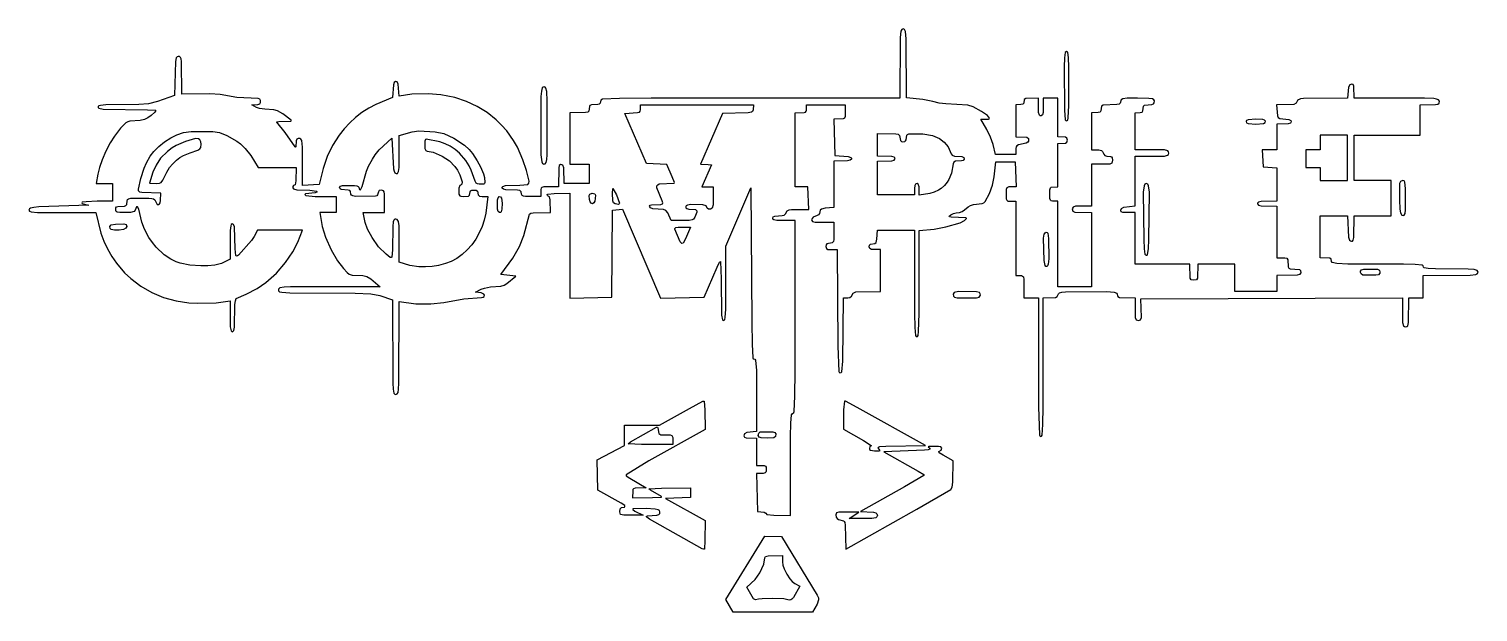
# Model space of a CAD drawing. Header units: metres. Extents: x 0 to 46, y 0 to 18.5.
import ezdxf

# ---------------------------------------------------------------- set-up
doc = ezdxf.new("R2010")
doc.units = ezdxf.units.M

msp = doc.modelspace()

# ---------------------------------------------------------------- linework, layer by layer
for points in [[(23.057, 16.296), (19.733, 16.295), (18.733, 16.283), (18.189, 16.263), (18.139, 16.234), (18.117, 16.141), (18.087, 16.11), (18.041, 16.096), (17.844, 16.087), (17.796, 16.067), (17.776, 16.034), (17.758, 15.889), (17.726, 15.855), (17.655, 15.84), (17.156, 15.837), (17.156, 14.202), (17.769, 14.202), (17.769, 13.589), (16.977, 13.589), (16.967, 14.093), (16.93, 14.17), (16.899, 14.189), (16.864, 14.192), (16.82, 14.16), (16.803, 14.085), (16.798, 13.487), (16.334, 13.484), (16.273, 13.467), (16.25, 13.443), (16.241, 13.404), (16.237, 13.18), (15.753, 13.183), (15.685, 13.194), (15.649, 13.213), (15.628, 13.25), (15.612, 13.332), (15.572, 13.368), (15.494, 13.382), (15.127, 13.391), (15.052, 13.409), (15.014, 13.444), (15.012, 13.472), (15.027, 13.496), (15.119, 13.527), (15.573, 13.541), (15.824, 13.562), (15.855, 13.6), (15.863, 13.665), (15.779, 14.005), (15.67, 14.345), (15.493, 14.747), (15.369, 14.96), (15.154, 15.261), (14.992, 15.446), (14.818, 15.616), (14.533, 15.843), (14.219, 16.037), (13.882, 16.194), (13.504, 16.317), (13.062, 16.406), (12.66, 16.439), (12.147, 16.429), (11.746, 16.362), (11.712, 16.744), (11.678, 16.815), (11.63, 16.832), (11.587, 16.798), (11.562, 16.724), (11.532, 16.32), (10.999, 16.102), (10.776, 15.982), (10.564, 15.843), (10.362, 15.686), (10.173, 15.514), (9.999, 15.327), (9.839, 15.124), (9.63, 14.797), (9.46, 14.444), (9.331, 14.073), (9.205, 13.563), (8.676, 13.532), (8.674, 14.744), (8.651, 14.954), (8.625, 14.997), (8.594, 15.016), (8.542, 15.016), (8.502, 14.998), (8.476, 14.943), (8.467, 14.753), (8.456, 14.744), (8.441, 14.751), (8.123, 15.205), (7.859, 15.535), (7.866, 15.552), (7.926, 15.56), (8.308, 15.574), (8.318, 15.584), (8.312, 15.601), (8.051, 15.806), (7.88, 15.9), (7.768, 15.929), (7.481, 15.947), (7.313, 15.974), (7.216, 16.004), (7.067, 16.089), (7.258, 16.094), (7.323, 16.119), (7.344, 16.164), (7.343, 16.223), (7.318, 16.264), (7.272, 16.284), (6.598, 16.32), (6.061, 16.41), (5.739, 16.439), (4.844, 16.424), (4.838, 17.466), (4.827, 17.547), (4.809, 17.587), (4.777, 17.617), (4.734, 17.624), (4.697, 17.608), (4.671, 17.573), (4.645, 17.458), (4.614, 16.386), (4.076, 16.197), (3.79, 16.124), (3.483, 16.099), (2.442, 16.087), (2.265, 16.068), (2.212, 16.054), (2.192, 16.033), (2.19, 16.001), (2.212, 15.977), (2.354, 15.953), (3.756, 15.928), (4.012, 15.916), (4.025, 15.904), (3.993, 15.855), (3.874, 15.75), (3.768, 15.673), (3.669, 15.621), (3.528, 15.588), (3.197, 15.571), (3.134, 15.552), (3.069, 15.512), (2.906, 15.343), (2.712, 15.095), (2.576, 14.881), (2.438, 14.619), (2.321, 14.343), (2.239, 14.097), (2.187, 13.887), (2.132, 13.589), (2.648, 13.589), (2.648, 13.027), (2.162, 13.027), (1.811, 13.013), (1.691, 12.996), (1.678, 12.981), (1.682, 12.962), (1.758, 12.932), (1.894, 12.907), (0.316, 12.85), (0.157, 12.835), (0.047, 12.81), (0.014, 12.788), (0, 12.749), (0.018, 12.714), (0.069, 12.697), (0.275, 12.675), (2.118, 12.669), (2.283, 12.019), (2.377, 11.764), (2.491, 11.517), (2.625, 11.281), (2.774, 11.061), (3.033, 10.758), (3.226, 10.575), (3.545, 10.333), (3.894, 10.134), (4.264, 9.98), (4.664, 9.87), (5.074, 9.807), (5.35, 9.792), (5.94, 9.81), (6.377, 9.867), (6.383, 9.05), (6.411, 8.921), (6.431, 8.895), (6.461, 8.89), (6.497, 8.925), (6.521, 9.04), (6.535, 9.749), (6.547, 9.868), (6.569, 9.945), (6.894, 10.077), (7.239, 10.257), (7.516, 10.448), (7.848, 10.746), (8.141, 11.084), (8.371, 11.427), (8.526, 11.733), (8.674, 12.107), (7.248, 12.107), (7.146, 11.912), (7.059, 11.784), (6.648, 11.322), (6.612, 11.297), (6.573, 11.29), (6.557, 11.305), (6.537, 11.523), (6.515, 12.214), (6.488, 12.295), (6.441, 12.31), (6.418, 12.292), (6.402, 12.252), (6.382, 12.104), (6.377, 11.19), (6.102, 11.058), (5.895, 11.006), (5.672, 10.984), (5.447, 10.979), (5.099, 11.004), (4.793, 11.066), (4.669, 11.109), (4.498, 11.189), (4.291, 11.326), (4.037, 11.568), (3.915, 11.717), (3.804, 11.88), (3.664, 12.141), (3.579, 12.361), (3.481, 12.78), (3.442, 12.854), (3.412, 12.85), (3.364, 12.741), (3.334, 12.704), (3.224, 12.673), (2.877, 12.672), (2.8, 12.686), (2.771, 12.706), (2.755, 12.739), (2.759, 12.823), (2.779, 12.85), (2.82, 12.867), (3.029, 12.878), (3.073, 12.893), (3.099, 12.927), (3.111, 13.039), (3.129, 13.088), (3.159, 13.111), (3.231, 13.125), (3.805, 13.126), (3.896, 13.117), (3.951, 13.101), (3.988, 13.072), (4.066, 12.929), (4.104, 12.922), (4.143, 12.946), (4.163, 12.98), (4.177, 13.052), (4.18, 13.282), (3.585, 13.302), (3.515, 13.322), (3.478, 13.363), (3.472, 13.415), (3.553, 13.749), (3.652, 14.078), (3.724, 14.252), (3.843, 14.454), (3.961, 14.605), (4.121, 14.769), (4.302, 14.918), (4.496, 15.043), (4.69, 15.14), (4.901, 15.214), (5.148, 15.244), (5.828, 15.241), (6.043, 15.206), (6.281, 15.115), (6.595, 14.932), (6.707, 14.846), (6.862, 14.701), (7.04, 14.481), (7.271, 14.102), (8.471, 14.1), (8.465, 13.681), (8.439, 13.549), (8.395, 13.528), (8.374, 13.494), (8.37, 13.452), (8.388, 13.424), (8.499, 13.392), (8.905, 13.381), (9.125, 13.352), (9.135, 13.337), (9.13, 13.319), (9.075, 13.297), (8.776, 13.265), (8.75, 13.238), (8.782, 13.211), (9.079, 13.184), (9.749, 13.18), (9.749, 12.669), (9.226, 12.669), (9.3, 12.229), (9.402, 11.894), (9.581, 11.489), (9.786, 11.144), (9.978, 10.894), (10.097, 10.766), (10.156, 10.72), (10.25, 10.686), (10.593, 10.67), (10.716, 10.639), (10.84, 10.564), (11.138, 10.319), (8.299, 10.314), (8.09, 10.303), (7.954, 10.278), (7.915, 10.243), (7.915, 10.191), (7.945, 10.16), (8.017, 10.141), (8.276, 10.12), (10.352, 10.112), (10.843, 10.092), (11.126, 10.041), (11.537, 9.897), (11.542, 7.26), (11.553, 7.066), (11.578, 6.942), (11.601, 6.909), (11.64, 6.897), (11.684, 6.916), (11.707, 6.967), (11.725, 7.068), (11.736, 7.254), (11.741, 9.844), (12.27, 9.771), (12.753, 9.778), (13.162, 9.817), (13.799, 9.939), (14.359, 9.974), (14.408, 9.987), (14.442, 10.013), (14.447, 10.047), (14.424, 10.08), (14.341, 10.119), (14.168, 10.142), (14.347, 10.239), (14.452, 10.277), (14.645, 10.313), (14.973, 10.335), (15.075, 10.37), (15.162, 10.425), (15.442, 10.651), (14.967, 10.703), (15.354, 11.227), (15.559, 11.595), (15.695, 11.938), (15.883, 12.617), (15.919, 12.649), (15.992, 12.666), (16.543, 12.669), (16.533, 13.078), (16.51, 13.171), (16.465, 13.188), (16.445, 13.212), (16.442, 13.238), (16.457, 13.252), (16.658, 13.279), (17.156, 13.282), (17.156, 9.959), (18.487, 9.987), (18.51, 12.746), (18.826, 12.777), (20.037, 9.959), (21.417, 9.987), (21.83, 10.933), (21.907, 11.098), (21.935, 11.119), (21.956, 10.564), (21.972, 9.418), (21.997, 9.27), (22.022, 9.249), (22.056, 9.252), (22.076, 9.276), (22.086, 9.34), (22.106, 9.61), (22.111, 11.602), (22.903, 13.457), (22.926, 9.192), (22.941, 8.491), (22.96, 8.061), (22.976, 8.031), (23.027, 8.015), (23.047, 7.99), (23.076, 7.665), (23.082, 5.728), (22.767, 5.69), (22.702, 5.648), (22.681, 5.584), (22.698, 5.542), (22.751, 5.522), (23.082, 5.517), (23.082, 4.649), (23.321, 4.643), (23.36, 4.625), (23.381, 4.594), (23.384, 4.467), (23.374, 4.433), (23.352, 4.411), (23.289, 4.396), (23.079, 4.393), (23.108, 3.193), (23.32, 3.162), (23.38, 3.132), (23.404, 3.094), (23.625, 3.069), (24.155, 3.065), (24.157, 5.568), (24.168, 5.993), (24.189, 6.256), (24.209, 6.288), (24.262, 6.324), (24.278, 6.361), (24.295, 6.851), (24.306, 7.639), (24.308, 12.414), (23.725, 12.42), (23.627, 12.444), (23.601, 12.464), (23.593, 12.493), (23.612, 12.533), (23.664, 12.557), (23.892, 12.572), (23.958, 12.59), (23.996, 12.625), (24.047, 12.723), (24.114, 12.758), (24.193, 12.768), (24.742, 12.771), (24.708, 13.487), (24.308, 13.487), (24.308, 15.837), (24.587, 15.841), (24.635, 15.859), (24.655, 15.883), (24.663, 15.922), (24.666, 16.092), (25.892, 16.092), (25.888, 15.713), (25.869, 15.661), (25.826, 15.638), (25.531, 15.632), (25.56, 14.483), (25.987, 14.451), (26.075, 14.417), (26.093, 14.394), (26.094, 14.365), (26.054, 14.327), (25.969, 14.309), (25.534, 14.304), (25.534, 12.829), (25.259, 12.807), (25.139, 12.779), (25.103, 12.743), (25.073, 12.644), (25.047, 12.603), (25.004, 12.572), (24.879, 12.524), (24.841, 12.484), (24.827, 12.442), (24.856, 12.388), (24.936, 12.367), (25.534, 12.363), (25.531, 11.82), (25.52, 11.754), (25.482, 11.711), (25.313, 11.68), (25.288, 11.65), (25.279, 11.591), (25.296, 11.53), (25.343, 11.502), (25.635, 11.494), (25.658, 8.433), (25.693, 7.628), (25.703, 7.603), (25.727, 7.588), (25.762, 7.593), (25.782, 7.621), (25.814, 7.956), (25.843, 9.962), (25.981, 9.963), (26.042, 9.978), (26.089, 10.016), (26.141, 10.116), (26.227, 10.154), (27.016, 10.166), (27.016, 11.494), (26.725, 11.502), (26.675, 11.53), (26.658, 11.585), (26.666, 11.635), (26.691, 11.665), (26.837, 11.686), (26.877, 11.723), (26.898, 11.829), (26.919, 12.107), (28.088, 12.107), (28.091, 9.466), (28.102, 9.029), (28.122, 8.769), (28.148, 8.739), (28.186, 8.741), (28.209, 8.771), (28.221, 8.902), (28.239, 9.464), (28.242, 12.097), (28.718, 12.146), (29.09, 12.215), (29.536, 12.348), (29.677, 12.421), (29.742, 12.481), (29.74, 12.497), (29.718, 12.506), (29.257, 12.52), (29.202, 12.531), (29.195, 12.552), (29.244, 12.601), (29.324, 12.64), (29.41, 12.664), (29.521, 12.676), (29.598, 12.705), (29.677, 12.754), (29.789, 12.854), (29.865, 12.895), (29.958, 12.921), (30.236, 12.955), (30.287, 12.978), (30.335, 13.022), (30.474, 13.28), (30.566, 13.538), (30.619, 13.802), (30.668, 14.279), (31.281, 14.279), (31.311, 13.487), (31.085, 13.483), (31.025, 13.459), (31.004, 13.401), (31.004, 13.108), (31.022, 13.059), (31.055, 13.035), (31.307, 13.027), (31.307, 10.677), (31.481, 10.672), (31.522, 10.658), (31.545, 10.628), (31.56, 10.549), (31.562, 9.962), (32.022, 9.962), (32.024, 6.512), (32.053, 5.611), (32.063, 5.586), (32.088, 5.57), (32.124, 5.576), (32.144, 5.605), (32.162, 5.947), (32.173, 6.512), (32.175, 9.962), (32.56, 9.973), (32.62, 10.007), (32.662, 10.091), (32.692, 10.119), (32.764, 10.145), (32.876, 10.158), (34.19, 10.164), (34.426, 10.147), (34.507, 10.11), (34.541, 10.006), (34.591, 9.974), (35.087, 9.962), (35.094, 9.346), (35.122, 9.273), (35.193, 9.247), (35.265, 9.272), (35.289, 9.347), (35.274, 9.936), (43.568, 9.962), (43.573, 9.178), (43.599, 9.078), (43.63, 9.052), (43.674, 9.042), (43.713, 9.054), (43.743, 9.081), (43.767, 9.178), (43.772, 9.962), (44.232, 9.962), (44.232, 10.677), (45.717, 10.681), (45.893, 10.702), (45.945, 10.728), (45.967, 10.765), (45.966, 10.799), (45.945, 10.83), (45.847, 10.867), (45.652, 10.879), (44.619, 10.884), (44.389, 10.895), (44.254, 10.92), (44.236, 10.94), (44.224, 10.983), (44.2, 11.001), (43.976, 11.021), (43.598, 11.032), (41.832, 11.037), (41.489, 11.051), (41.343, 11.087), (41.323, 11.116), (41.307, 11.197), (41.265, 11.228), (40.962, 11.239), (40.962, 12.567), (41.826, 12.567), (41.861, 11.891), (41.895, 11.793), (41.921, 11.769), (41.955, 11.758), (41.986, 11.766), (42.01, 11.79), (42.03, 11.875), (42.035, 12.567), (43.21, 12.567), (43.21, 13.691), (42.035, 13.691), (42.035, 15.122), (44.13, 15.122), (44.13, 16.092), (44.613, 16.095), (44.691, 16.109), (44.731, 16.144), (44.741, 16.208), (44.714, 16.247), (44.654, 16.268), (44.561, 16.283), (44.265, 16.295), (42.035, 16.296), (42.029, 16.68), (42.007, 16.733), (41.96, 16.748), (41.896, 16.719), (41.859, 16.646), (41.825, 16.296), (40.431, 16.288), (40.337, 16.276), (40.274, 16.25), (40.245, 16.223), (40.2, 16.138), (40.126, 16.103), (39.577, 16.092), (39.608, 15.736), (39.629, 15.689), (39.683, 15.658), (39.968, 15.62), (40.025, 15.59), (40.043, 15.553), (40.016, 15.509), (39.945, 15.485), (39.583, 15.479), (39.583, 14.662), (39.118, 14.662), (39.149, 14.125), (39.583, 14.094), (39.583, 13.027), (39.086, 13.021), (38.999, 12.996), (38.976, 12.973), (38.97, 12.943), (39.007, 12.9), (39.086, 12.88), (39.583, 12.874), (39.583, 11.239), (39.834, 11.237), (39.903, 11.223), (39.935, 11.175), (39.946, 10.949), (39.964, 10.909), (40.009, 10.886), (40.3, 10.867), (40.338, 10.834), (40.347, 10.759), (40.309, 10.702), (40.226, 10.682), (39.583, 10.677), (39.583, 10.166), (38.255, 10.166), (38.255, 11.035), (37.08, 11.035), (37.072, 10.592), (37.038, 10.538), (36.952, 10.524), (36.866, 10.538), (36.832, 10.592), (36.824, 11.035), (35.087, 11.035), (35.087, 12.669), (34.704, 12.675), (34.652, 12.696), (34.636, 12.741), (34.658, 12.801), (34.728, 12.842), (35.087, 12.88), (35.087, 14.457), (36.017, 14.463), (36.117, 14.487), (36.146, 14.514), (36.159, 14.549), (36.153, 14.593), (36.124, 14.627), (36.017, 14.656), (35.087, 14.662), (35.087, 15.837), (35.254, 15.839), (35.313, 15.858), (35.336, 15.897), (35.352, 16.041), (35.387, 16.078), (35.62, 16.097), (35.673, 16.118), (35.695, 16.154), (35.699, 16.211), (35.68, 16.248), (35.642, 16.275), (35.526, 16.293), (35.164, 16.296), (34.834, 16.294), (34.703, 16.28), (34.643, 16.242), (34.616, 16.144), (34.582, 16.111), (34.51, 16.096), (34.073, 16.08), (34.027, 16.042), (34.007, 15.894), (33.978, 15.854), (33.916, 15.839), (33.708, 15.837), (33.708, 14.662), (33.938, 14.659), (34.022, 14.639), (34.058, 14.608), (34.097, 14.52), (34.133, 14.483), (34.191, 14.461), (34.311, 14.451), (34.344, 14.434), (34.365, 14.401), (34.372, 14.33), (34.353, 14.241), (34.289, 14.209), (33.708, 14.202), (33.708, 12.874), (33.201, 12.869), (33.127, 12.846), (33.097, 12.79), (33.113, 12.71), (33.179, 12.678), (33.708, 12.669), (33.708, 10.319), (32.635, 10.319), (32.635, 13.027), (32.471, 13.029), (32.427, 13.038), (32.402, 13.059), (32.383, 13.12), (32.383, 13.394), (32.4, 13.451), (32.429, 13.476), (32.635, 13.487), (32.635, 14.866), (32.882, 14.874), (32.927, 14.905), (32.942, 14.965), (32.928, 15.029), (32.886, 15.061), (32.635, 15.07), (32.635, 16.296), (32.175, 16.296), (32.169, 15.842), (32.149, 15.769), (32.106, 15.735), (32.077, 15.739), (32.054, 15.761), (32.029, 15.842), (32.022, 16.296), (31.624, 16.285), (31.575, 16.252), (31.554, 16.144), (31.525, 16.109), (31.459, 16.093), (31.307, 16.092), (31.307, 15.07), (31.657, 15.059), (31.707, 15.018), (31.709, 14.939), (31.684, 14.903), (31.634, 14.874), (31.388, 14.821), (31.335, 14.79), (31.317, 14.758), (31.309, 14.705), (31.307, 14.508), (30.659, 14.508), (30.587, 14.826), (30.503, 15.062), (30.388, 15.303), (30.19, 15.632), (30.439, 15.635), (30.464, 15.647), (30.469, 15.665), (30.402, 15.747), (30.213, 15.881), (29.953, 16.023), (29.788, 16.073), (29.083, 16.114), (28.874, 16.145), (28.677, 16.196), (28.35, 16.255), (27.833, 16.31), (27.829, 18.183), (27.805, 18.415), (27.778, 18.473), (27.731, 18.493), (27.686, 18.475), (27.661, 18.428), (27.634, 18.222), (27.629, 16.296)], [(32.952, 17.76), (32.909, 17.777), (32.874, 17.744), (32.853, 17.582), (32.842, 17.294), (32.845, 15.921), (32.874, 15.615), (32.89, 15.59), (32.916, 15.581), (32.954, 15.603), (32.968, 15.67), (32.99, 16.065), (32.99, 17.294), (32.979, 17.582)], [(16.396, 16.618), (16.373, 16.644), (16.341, 16.654), (16.31, 16.647), (16.284, 16.623), (16.255, 16.525), (16.242, 16.354), (16.242, 14.503), (16.267, 14.278), (16.292, 14.222), (16.336, 14.202), (16.379, 14.216), (16.405, 14.26), (16.425, 14.35), (16.436, 14.503), (16.439, 16.219), (16.425, 16.506)], [(21.651, 14.184), (21.349, 13.487), (21.703, 13.487), (21.7, 12.918), (21.676, 12.807), (21.623, 12.774), (21.553, 12.78), (21.51, 12.813), (21.48, 12.885), (21.374, 12.919), (20.996, 12.922), (20.892, 12.906), (20.851, 12.884), (20.835, 12.858), (20.841, 12.822), (20.868, 12.794), (20.931, 12.776), (21.139, 12.763), (21.182, 12.726), (21.187, 12.685), (21.168, 12.629), (21.121, 12.522), (21.079, 12.463), (21.034, 12.435), (20.948, 12.418), (20.369, 12.414), (20.261, 12.664), (20.204, 12.74), (20.13, 12.766), (19.79, 12.786), (19.713, 12.819), (19.688, 12.868), (19.702, 12.902), (19.744, 12.918), (20.041, 12.928), (20.096, 12.951), (20.103, 12.974), (20.09, 13.04), (19.915, 13.456), (19.914, 13.513), (19.944, 13.555), (19.995, 13.578), (20.472, 13.605), (20.474, 13.628), (20.4, 13.808), (20.229, 14.197), (19.589, 14.227), (18.898, 15.811), (19.3, 15.839), (19.364, 15.859), (19.389, 15.885), (19.401, 15.927), (19.404, 16.092), (22.98, 16.092), (22.975, 15.926), (22.954, 15.88), (22.916, 15.855), (22.81, 15.838), (22, 15.811), (21.301, 14.202), (21.544, 14.2)], [(39.224, 15.567), (39.196, 15.601), (39.144, 15.62), (38.919, 15.632), (38.676, 15.616), (38.626, 15.59), (38.612, 15.555), (38.628, 15.52), (38.676, 15.495), (38.919, 15.479), (39.166, 15.496), (39.214, 15.525)], [(12.584, 14.638), (12.629, 14.615), (12.823, 14.583), (13.103, 14.46), (13.335, 14.314), (13.51, 14.133), (13.589, 14.014), (13.667, 13.864), (13.737, 13.641), (13.736, 13.57), (13.712, 13.546), (13.665, 13.529), (13.637, 13.442), (13.636, 13.25), (13.664, 13.2), (13.695, 13.186), (13.774, 13.181), (13.939, 13.193), (13.978, 13.227), (13.994, 13.324), (14.011, 13.356), (14.049, 13.378), (14.123, 13.385), (14.187, 13.377), (14.223, 13.354), (14.253, 13.23), (14.288, 13.195), (14.375, 13.181), (14.558, 13.18), (14.49, 12.656), (14.436, 12.429), (14.373, 12.232), (14.305, 12.065), (14.176, 11.827), (14.05, 11.647), (13.905, 11.483), (13.744, 11.339), (13.569, 11.216), (13.389, 11.119), (13.215, 11.051), (12.993, 10.995), (12.786, 10.963), (12.578, 10.948), (12.37, 10.951), (12.084, 10.987), (11.741, 11.096), (11.738, 12.249), (11.722, 12.386), (11.682, 12.451), (11.642, 12.465), (11.602, 12.456), (11.57, 12.424), (11.552, 12.376), (11.539, 12.233), (11.53, 11.493), (11.507, 11.26), (11.49, 11.24), (11.453, 11.248), (11.328, 11.349), (11.088, 11.588), (10.883, 11.877), (10.74, 12.148), (10.661, 12.36), (10.604, 12.669), (11.281, 12.669), (11.278, 13.253), (11.265, 13.327), (11.246, 13.359), (11.188, 13.384), (11.114, 13.368), (11.085, 13.333), (11.06, 13.23), (11.03, 13.204), (10.989, 13.192), (10.359, 13.184), (10.272, 13.197), (10.234, 13.219), (10.212, 13.257), (10.198, 13.336), (10.173, 13.365), (10.128, 13.38), (9.908, 13.397), (9.867, 13.422), (9.851, 13.463), (9.88, 13.507), (9.949, 13.529), (10.33, 13.533), (10.405, 13.521), (10.443, 13.501), (10.46, 13.479), (10.484, 13.398), (10.518, 13.395), (10.573, 13.499), (10.709, 13.981), (10.775, 14.137), (10.894, 14.361), (10.986, 14.5), (11.114, 14.662), (11.511, 15.033), (11.567, 14.055), (11.582, 13.987), (11.61, 13.929), (11.652, 13.905), (11.689, 13.913), (11.723, 13.971), (11.738, 14.099), (11.741, 15.114), (12.151, 15.234), (12.363, 15.259), (12.884, 15.235), (13.159, 15.176), (13.481, 15.035), (13.821, 14.804), (13.966, 14.667), (14.071, 14.539), (14.22, 14.309), (14.32, 14.121), (14.417, 13.902), (14.45, 13.779), (14.463, 13.623), (14.451, 13.592), (14.428, 13.573), (14.284, 13.566), (14.226, 13.578), (14.19, 13.604), (14.155, 13.661), (14.03, 14.019), (13.966, 14.151), (13.861, 14.318), (13.657, 14.552), (13.517, 14.67), (13.364, 14.771), (13.202, 14.852), (13.032, 14.912), (12.602, 15.003), (12.576, 14.984), (12.561, 14.931), (12.562, 14.702)], [(28.207, 13.57), (28.179, 13.587), (28.146, 13.586), (28.119, 13.566), (28.101, 13.531), (28.089, 13.437), (28.088, 13.231), (26.914, 13.231), (26.914, 14.304), (27.368, 14.311), (27.445, 14.333), (27.475, 14.38), (27.467, 14.408), (27.445, 14.428), (27.368, 14.451), (26.914, 14.457), (26.914, 15.173), (27.5, 15.17), (27.571, 15.158), (27.616, 15.119), (27.646, 14.955), (27.675, 14.927), (27.724, 14.917), (27.779, 14.924), (27.81, 14.946), (27.827, 14.981), (27.848, 15.123), (27.871, 15.15), (27.913, 15.164), (28.357, 15.165), (28.663, 15.114), (28.884, 15.02), (29.036, 14.904), (29.155, 14.751), (29.249, 14.538), (29.287, 14.489), (29.358, 14.463), (29.592, 14.45), (29.66, 14.416), (29.67, 14.364), (29.631, 14.323), (29.578, 14.308), (29.39, 14.297), (29.342, 14.267), (29.318, 14.218), (29.262, 13.925), (29.183, 13.72), (29.13, 13.633), (29.045, 13.528), (28.942, 13.438), (28.856, 13.381), (28.719, 13.316), (28.581, 13.272), (28.242, 13.218), (28.238, 13.489)], [(5.425, 14.977), (5.376, 15.014), (5.284, 15.019), (4.963, 14.924), (4.665, 14.795), (4.54, 14.723), (4.39, 14.612), (4.175, 14.391), (4.031, 14.17), (3.932, 13.955), (3.825, 13.607), (4.044, 13.59), (4.142, 13.602), (4.195, 13.629), (4.251, 13.698), (4.374, 13.949), (4.461, 14.095), (4.549, 14.21), (4.676, 14.334), (4.785, 14.414), (4.904, 14.481), (5.114, 14.567), (5.361, 14.646), (5.425, 14.688), (5.448, 14.734), (5.457, 14.844), (5.448, 14.917)], [(40.962, 13.691), (41.831, 13.691), (41.831, 15.122), (40.962, 15.122), (40.962, 14.662), (40.502, 14.662), (40.502, 14.1), (40.962, 14.1)], [(18.59, 12.943), (18.54, 12.975), (18.516, 13.04), (18.507, 13.286), (18.517, 13.436), (18.634, 13.233), (18.73, 12.968), (18.724, 12.943), (18.703, 12.928)], [(35.485, 11.343), (35.51, 11.52), (35.525, 11.82), (35.541, 13.316), (35.516, 13.523), (35.49, 13.571), (35.443, 13.589), (35.4, 13.571), (35.374, 13.523), (35.349, 13.316), (35.365, 11.82), (35.38, 11.52), (35.402, 11.35), (35.417, 11.326), (35.441, 11.316), (35.467, 11.321)], [(43.62, 12.586), (43.652, 12.639), (43.666, 12.756), (43.667, 13.434), (43.645, 13.632), (43.624, 13.677), (43.587, 13.691), (43.513, 13.66), (43.479, 13.594), (43.476, 13.075), (43.49, 12.775), (43.508, 12.661), (43.552, 12.589), (43.589, 12.576)], [(14.993, 13.129), (15.01, 12.967), (15.005, 12.774), (14.978, 12.693), (14.956, 12.674), (14.926, 12.67), (14.883, 12.703), (14.863, 12.774), (14.863, 13.076), (14.88, 13.14), (14.914, 13.176), (14.96, 13.173)], [(17.964, 13.116), (17.948, 13.03), (17.92, 12.976), (17.879, 12.951), (17.835, 12.964), (17.803, 13.008), (17.783, 13.081), (17.774, 13.211), (17.79, 13.259), (17.862, 13.282), (17.945, 13.266), (17.968, 13.218)], [(2.609, 12.277), (2.748, 12.307), (3.007, 12.308), (3.08, 12.287), (3.099, 12.229), (3.069, 12.172), (3, 12.137), (2.857, 12.117), (2.712, 12.117), (2.611, 12.134), (2.572, 12.165), (2.562, 12.232)], [(20.749, 11.696), (20.709, 11.694), (20.657, 11.741), (20.491, 12.146), (20.492, 12.167), (20.522, 12.192), (20.589, 12.205), (20.984, 12.21), (20.824, 11.84)], [(32.351, 11.204), (32.335, 11.037), (32.315, 10.98), (32.292, 10.96), (32.257, 10.963), (32.233, 10.991), (32.199, 11.154), (32.184, 11.863), (32.206, 11.987), (32.234, 12.03), (32.267, 12.046), (32.299, 12.039), (32.319, 12.016), (32.345, 11.849)], [(42.723, 10.68), (42.312, 10.688), (42.255, 10.723), (42.24, 10.765), (42.243, 10.807), (42.273, 10.856), (42.346, 10.877), (42.779, 10.871), (42.816, 10.857), (42.838, 10.833), (42.851, 10.793), (42.848, 10.747), (42.811, 10.698)], [(29.352, 10.137), (29.317, 10.085), (29.325, 10.022), (29.364, 9.984), (29.444, 9.967), (30.053, 9.967), (30.146, 9.991), (30.183, 10.054), (30.177, 10.096), (30.152, 10.132), (30.053, 10.161), (29.487, 10.164)], [(19.66, 3.912), (20.069, 3.932), (20.988, 3.934), (20.988, 3.631), (20.196, 3.602), (21.447, 2.9), (21.445, 2.272), (21.427, 1.998), (21.401, 1.993), (21.359, 2.007), (19.681, 2.95), (19.6, 3.006), (19.582, 3.032), (19.617, 3.053), (19.917, 3.069), (19.985, 3.089), (20.011, 3.126), (20.016, 3.177), (19.997, 3.217), (19.958, 3.244), (19.859, 3.264), (19.583, 3.279), (19.158, 3.277), (19.153, 3.253), (19.224, 3.204), (19.48, 3.072), (18.871, 3.069), (18.769, 3.094), (18.741, 3.174), (18.751, 3.276), (18.794, 3.313), (18.895, 3.326), (18.907, 3.347), (18.897, 3.374), (18.784, 3.452), (18.05, 3.868), (18.022, 4.828), (18.892, 5.287), (18.893, 5.926), (20.003, 5.926), (20.952, 6.455), (21.381, 6.684), (21.417, 6.689), (21.445, 6.415), (21.447, 5.793), (19.662, 4.792), (18.94, 4.35), (18.949, 4.318), (19.062, 4.241), (19.583, 3.937), (19.232, 3.931), (19.179, 3.912), (19.159, 3.886), (19.152, 3.849), (19.148, 3.627), (19.784, 3.629), (20.063, 3.643), (20.061, 3.665), (19.719, 3.861)], [(27, 5.126), (26.934, 5.205), (26.954, 5.233), (26.996, 5.249), (27.179, 5.263), (28.438, 5.287), (26.276, 6.486), (25.905, 6.686), (25.869, 6.689), (25.843, 6.416), (25.841, 5.797), (26.474, 5.444), (26.712, 5.287), (26.715, 5.275), (26.677, 5.244), (26.659, 5.198), (26.663, 5.16), (26.691, 5.133), (26.821, 5.11), (26.972, 5.113)], [(20.043, 5.625), (20.344, 5.616), (20.398, 5.595), (20.422, 5.535), (20.426, 5.313), (19.427, 5.315), (19.009, 5.338), (19.08, 5.398), (19.907, 5.865), (19.937, 5.868), (19.953, 5.841), (19.98, 5.66)], [(23.226, 5.523), (23.161, 5.547), (23.134, 5.604), (23.149, 5.678), (23.199, 5.71), (23.593, 5.717), (23.661, 5.697), (23.691, 5.65), (23.682, 5.566), (23.629, 5.529), (23.414, 5.517)], [(25.593, 3.079), (25.607, 3.006), (25.639, 2.961), (25.685, 2.935), (25.834, 2.896), (25.862, 2.871), (25.877, 2.836), (25.891, 2.75), (25.917, 1.993), (28.17, 3.264), (29.241, 3.885), (29.283, 3.959), (29.308, 4.121), (29.315, 4.796), (28.996, 4.97), (28.876, 5.052), (28.861, 5.092), (28.932, 5.133), (28.957, 5.195), (28.925, 5.235), (28.854, 5.255), (28.547, 5.254), (28.525, 5.235), (28.579, 5.192), (28.577, 5.167), (28.521, 5.144), (28.411, 5.131), (27.115, 5.083), (28.207, 4.47), (28.386, 4.362), (28.389, 4.334), (27.771, 3.972), (26.377, 3.193), (26.792, 3.165), (26.864, 3.147), (26.899, 3.117), (26.914, 3.063), (26.9, 3.017), (26.862, 2.985), (26.734, 2.966), (26.02, 2.964), (26.326, 3.167), (25.691, 3.163), (25.616, 3.142)], [(25.05, 0.384), (25.003, 0.247), (24.86, 0), (22.335, 0), (22.108, 0.402), (23.347, 2.401), (23.874, 2.397), (25.006, 0.533), (25.046, 0.453)], [(23.145, 0.403), (23.047, 0.384), (22.983, 0.421), (22.775, 0.784), (23.036, 1.033), (23.188, 1.248), (23.315, 1.517), (23.344, 1.721), (23.364, 1.76), (23.444, 1.785), (23.899, 1.788), (23.9, 1.594), (23.914, 1.489), (23.955, 1.371), (24.036, 1.205), (24.136, 1.052), (24.209, 0.965), (24.294, 0.902), (24.455, 0.818), (24.248, 0.457), (24.204, 0.405), (24.168, 0.383), (24.115, 0.381), (23.95, 0.418), (23.596, 0.427), (23.261, 0.421)]]:
    msp.add_lwpolyline(points, close=True)

doc.saveas('drawing.dxf')
